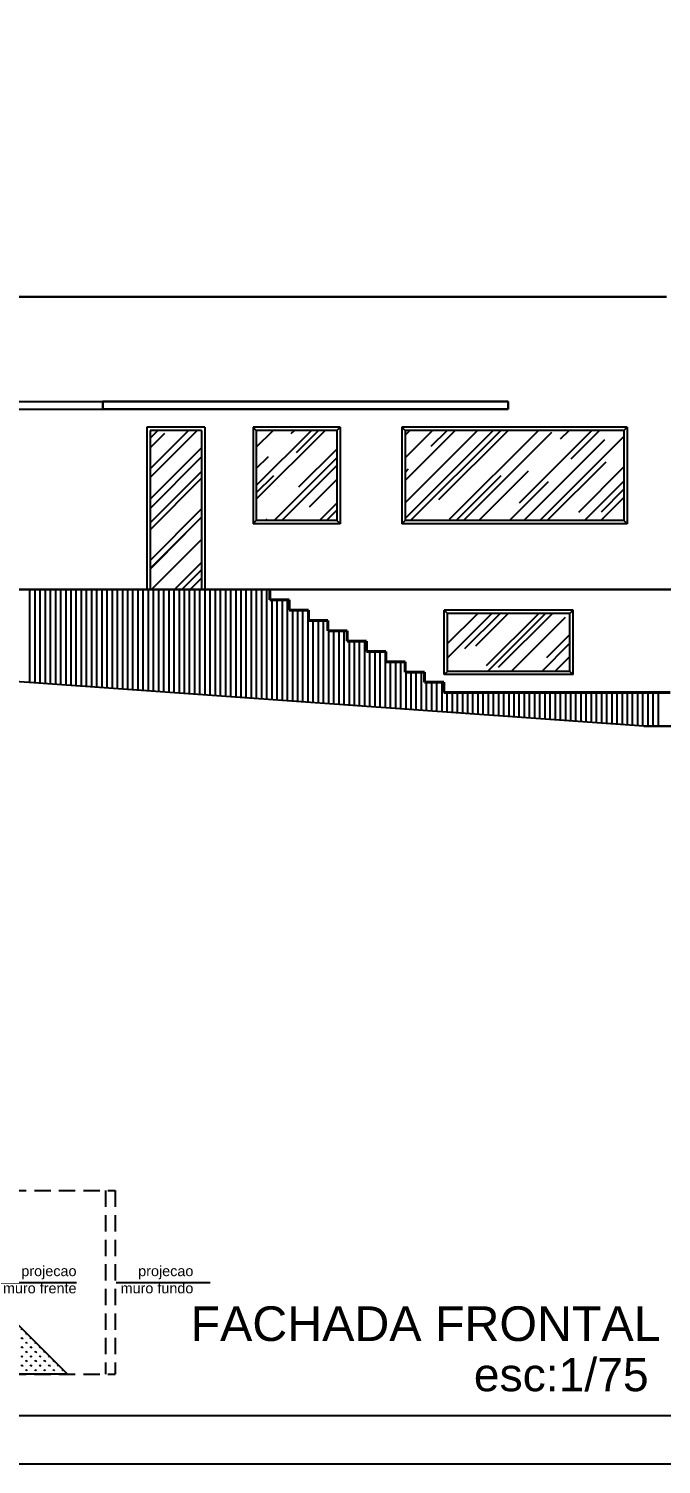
# Model space of a CAD drawing. Extents: x -165 to 197, y 154 to 653.
# Drawn here: x 28.7 to 38.53, y 449.39 to 471.67 of the extents above; entities that cross this region are included whole.
import ezdxf

# ---------------------------------------------------------------- set-up
doc = ezdxf.new("R2010")
doc.units = 0
doc.header["$MEASUREMENT"] = 0
doc.linetypes.add('HIDDEN2', pattern=[4.7625, 3.175, -1.5875])
doc.layers.get('0').update_dxf_attribs({"linetype": 'CONTINUOUS'})
for name, color, linetype, lineweight in [('AIT-PAREDE', 4, 'CONTINUOUS', 30), ('FININHA', 251, 'CONTINUOUS', 25), ('PAREDES', 7, 'CONTINUOUS', 40), ('TERRENO', 252, 'CONTINUOUS', 25), ('vista 3', 7, 'CONTINUOUS', 25)]:
    doc.layers.add(name, color=color, linetype=linetype, lineweight=lineweight)
for name, color, linetype in [('AIT-VEGETAÇÃO 25', 92, 'CONTINUOUS'), ('COTA', 1, 'CONTINUOUS'), ('MARGEM', 4, 'CONTINUOUS'), ('PROJECAO', 5, 'HIDDEN2'), ('TEXTO', 190, 'CONTINUOUS')]:
    doc.layers.add(name, color=color, linetype=linetype)
doc.styles.add('ARIAL', font='ARIAL.TTF', dxfattribs={"height": 0.18})
doc.styles.add('PLANTA', font='stylu.ttf', dxfattribs={"height": 0.22})

msp = doc.modelspace()

# ---------------------------------------------------------------- hatches: boundary and pattern name
at = {"layer": 'AIT-VEGETAÇÃO 25'}
h = msp.add_hatch(dxfattribs=at)
h.set_pattern_fill('GRASS', color=256, scale=0.1, style=0)
h.set_pattern_definition([(90, (98.745036, -3.75195), (-0.070710678, 0.070710678), [0.01875, -0.122671356]), (45, (98.74504, -3.75195), (-0.070710678, 0.070710678), [0.01875, -0.08125]), (135, (98.74504, -3.75195), (-0.070710678, -0.070710678), [0.01875, -0.08125])])
h.paths.add_polyline_path([(25.037, 451.641), (25.037, 450.791), (26.337, 450.791), (26.337, 451.641)])
h.paths.add_polyline_path([(27.537, 451.641), (27.537, 450.791), (29.307, 450.791), (28.457, 451.641), (28.281, 451.641)])
at = {"layer": 'FININHA'}
h = msp.add_hatch(dxfattribs=at)
h.set_pattern_fill('AR-RROOF', color=256, scale=0.5, angle=45, style=0)
h.set_pattern_definition([(45, (-9.1222, -2.8034), (0.42426407, 1.13137085), [7.5, -1, 2.5, -0.5]), (45, (-8.82874, -2.1564), (-0.8237794, 0.1166726), [1.5, -0.165, 3, -0.375]), (45, (-9.24593, -2.3261), (1.60159686, 2.0753584), [4, -0.7, 2, -0.5])])
h.paths.add_polyline_path([(30.588, 462.967), (31.388, 462.967), (31.388, 465.437), (30.588, 465.437)])
h = msp.add_hatch(dxfattribs=at)
h.set_pattern_fill('AR-RROOF', color=256, scale=0.5, angle=45, style=0)
h.set_pattern_definition([(45, (31.58763, 461.6972), (0.424264, 1.13137), [7.5, -1, 2.5, -0.5]), (45, (31.8811, 462.3442), (-0.82378, 0.116673), [1.5, -0.165, 3, -0.375]), (45, (31.4639, 462.1745), (1.601597, 2.0753584), [4, -0.7, 2, -0.5])])
h.paths.add_polyline_path([(45.268, 465.437), (42.948, 465.437), (42.948, 464.037), (45.268, 464.037)])
h.paths.add_polyline_path([(41.578, 465.437), (39.418, 465.437), (39.418, 464.037), (41.578, 464.037)])
h.paths.add_polyline_path([(37.948, 465.437), (34.548, 465.437), (34.548, 464.037), (37.948, 464.037)])
h.paths.add_polyline_path([(33.488, 465.437), (32.238, 465.437), (32.238, 464.037), (33.488, 464.037)])
h.paths.add_polyline_path([(37.108, 462.597), (35.208, 462.597), (35.208, 461.697), (37.108, 461.697)])

# ---------------------------------------------------------------- linework, layer by layer
msp.add_lwpolyline([(10.195, 493.944), (73.195, 493.944), (73.195, 449.394), (10.195, 449.394)], close=True)
at = {"layer": 'AIT-PAREDE'}
for p, q in [((38.608, 467.507), (27.348, 467.507)), ((29.856, 465.887), (29.856, 465.767)), ((29.856, 465.887), (36.148, 465.887)), ((36.148, 465.767), (36.148, 465.887)), ((29.856, 465.767), (36.148, 465.767)), ((20.396, 462.967), (49.008, 462.967)), ((53.004, 460.847), (38.258, 460.847))]:
    msp.add_line(p, q, dxfattribs=at)
at = {"layer": 'AIT-VEGETAÇÃO 25'}
for p, q in [((28.457, 451.641), (29.307, 450.791)), ((29.307, 450.791), (15.359, 450.791))]:
    msp.add_line(p, q, dxfattribs=at)
at = {"layer": 'COTA'}
for p, q in [((28.187, 452.216), (29.446, 452.216)), ((30.062, 452.216), (31.359, 452.216)), ((30.225, 452.216), (31.521, 452.216))]:
    msp.add_line(p, q, dxfattribs=at)
at = {"layer": 'FININHA'}
for p, q in [((30.538, 465.487), (30.538, 462.967)), ((31.438, 465.487), (30.538, 465.487)), ((31.388, 465.487), (30.588, 465.487)), ((30.588, 465.437), (30.588, 462.967)), ((31.388, 465.437), (30.588, 465.437)), ((31.388, 465.437), (31.388, 462.967)), ((31.438, 465.487), (31.438, 462.967)), ((32.188, 465.487), (32.188, 463.987)), ((33.538, 465.487), (32.188, 465.487)), ((32.238, 465.437), (32.188, 465.487)), ((33.488, 465.437), (32.238, 465.437)), ((32.238, 465.437), (32.238, 464.037)), ((33.488, 465.437), (33.538, 465.487)), ((33.488, 465.437), (33.488, 464.037)), ((33.538, 465.487), (33.538, 463.987)), ((34.498, 465.487), (34.498, 463.987)), ((37.998, 465.487), (34.498, 465.487)), ((34.548, 465.437), (34.498, 465.487)), ((37.948, 465.437), (34.548, 465.437)), ((34.548, 465.437), (34.548, 464.037)), ((37.948, 465.437), (37.998, 465.487)), ((37.948, 465.437), (37.948, 464.037)), ((37.998, 465.487), (37.998, 463.987)), ((32.238, 464.037), (32.188, 463.987)), ((33.488, 464.037), (32.238, 464.037)), ((33.488, 464.037), (33.538, 463.987)), ((34.548, 464.037), (34.498, 463.987)), ((37.948, 464.037), (34.548, 464.037)), ((37.948, 464.037), (37.998, 463.987)), ((33.538, 463.987), (32.188, 463.987)), ((37.998, 463.987), (34.498, 463.987)), ((37.158, 462.647), (35.158, 462.647)), ((35.158, 461.647), (35.158, 462.647)), ((35.208, 462.597), (35.158, 462.647)), ((37.108, 462.597), (35.208, 462.597)), ((35.208, 461.697), (35.208, 462.597)), ((37.108, 462.597), (37.158, 462.647)), ((37.108, 461.697), (37.108, 462.597)), ((37.158, 461.647), (37.158, 462.647)), ((35.208, 461.697), (35.158, 461.647)), ((37.158, 461.647), (35.158, 461.647)), ((37.108, 461.697), (35.208, 461.697)), ((37.108, 461.697), (37.158, 461.647))]:
    msp.add_line(p, q, dxfattribs=at)
at = {"layer": 'MARGEM'}
msp.add_lwpolyline([(12.07, 493.194), (72.445, 493.194), (72.445, 450.144), (12.07, 450.144)], close=True, dxfattribs=at)
at = {"layer": 'PAREDES'}
for p, q in [((32.448, 462.967), (32.448, 462.807)), ((32.448, 462.807), (32.448, 462.847)), ((32.448, 462.807), (32.448, 462.847)), ((32.448, 462.807), (32.748, 462.807)), ((32.448, 462.807), (32.748, 462.807)), ((32.748, 462.647), (32.748, 462.807)), ((32.748, 462.647), (33.048, 462.647)), ((33.048, 462.487), (33.048, 462.647)), ((33.348, 462.487), (33.048, 462.487)), ((33.348, 462.327), (33.348, 462.487)), ((33.648, 462.327), (33.348, 462.327)), ((33.648, 462.167), (33.648, 462.327)), ((33.948, 462.167), (33.648, 462.167)), ((33.948, 462.007), (33.948, 462.167)), ((34.248, 462.007), (33.948, 462.007)), ((34.248, 461.847), (34.248, 462.007)), ((34.548, 461.847), (34.248, 461.847)), ((34.548, 461.687), (34.548, 461.847)), ((34.848, 461.687), (34.548, 461.687)), ((34.848, 461.527), (34.848, 461.687)), ((35.148, 461.527), (34.848, 461.527)), ((35.148, 461.367), (35.148, 461.527)), ((38.668, 461.367), (35.148, 461.367))]:
    msp.add_line(p, q, dxfattribs=at)
at = {"layer": 'PROJECAO', "ltscale": 0.08}
for p, q in [((28.03, 453.641), (30.046, 453.641)), ((29.896, 453.641), (29.896, 450.791)), ((30.046, 453.641), (30.046, 450.791)), ((28.03, 450.791), (30.046, 450.791))]:
    msp.add_line(p, q, dxfattribs=at)
at = {"layer": 'TERRENO', "linetype": 'Continuous'}
for p, q in [((28.723, 461.525), (28.723, 462.967)), ((28.803, 461.519), (28.803, 462.967)), ((28.883, 461.514), (28.883, 462.967)), ((28.963, 461.508), (28.963, 462.967)), ((29.043, 461.502), (29.043, 462.967)), ((29.123, 461.497), (29.123, 462.967)), ((29.203, 461.491), (29.203, 462.967)), ((29.283, 461.485), (29.283, 462.967)), ((29.363, 461.48), (29.363, 462.967)), ((29.443, 461.474), (29.443, 462.967)), ((29.523, 461.468), (29.523, 462.967)), ((29.603, 461.463), (29.603, 462.967)), ((29.683, 461.457), (29.683, 462.967)), ((29.763, 461.451), (29.763, 462.967)), ((29.843, 461.445), (29.843, 462.967)), ((29.923, 461.44), (29.923, 462.967)), ((30.003, 461.434), (30.003, 462.967)), ((30.083, 461.428), (30.083, 462.967)), ((30.163, 461.423), (30.163, 462.967)), ((30.243, 461.417), (30.243, 462.967)), ((30.323, 461.411), (30.323, 462.967)), ((30.403, 461.406), (30.403, 462.967)), ((30.483, 461.4), (30.483, 462.967)), ((30.563, 461.394), (30.563, 462.967)), ((30.643, 461.389), (30.643, 462.967)), ((30.723, 461.383), (30.723, 462.967)), ((30.803, 461.377), (30.803, 462.967)), ((30.883, 461.372), (30.883, 462.967)), ((30.963, 461.366), (30.963, 462.967)), ((31.043, 461.36), (31.043, 462.967)), ((31.123, 461.354), (31.123, 462.967)), ((31.203, 461.349), (31.203, 462.967)), ((31.283, 461.343), (31.283, 462.967)), ((31.363, 461.337), (31.363, 462.967)), ((31.443, 462.967), (31.443, 462.967)), ((31.443, 461.332), (31.443, 462.966)), ((31.523, 462.965), (31.523, 462.967)), ((31.523, 461.326), (31.523, 462.964)), ((31.523, 462.964), (31.523, 462.964)), ((31.603, 461.32), (31.603, 462.967)), ((31.683, 461.315), (31.683, 462.967)), ((31.763, 461.309), (31.763, 462.967)), ((31.843, 461.303), (31.843, 462.967)), ((31.923, 461.298), (31.923, 462.967)), ((32.003, 461.292), (32.003, 462.967)), ((32.083, 462.287), (32.083, 462.967)), ((32.163, 462.287), (32.163, 462.967)), ((32.243, 462.287), (32.243, 462.967)), ((32.323, 462.287), (32.323, 462.967)), ((32.403, 461.263), (32.403, 462.967)), ((32.483, 461.258), (32.483, 462.807)), ((32.563, 461.252), (32.563, 462.807)), ((32.643, 461.246), (32.643, 462.807)), ((32.723, 461.241), (32.723, 462.807)), ((31.763, 462.475), (31.763, 462.554)), ((31.843, 462.47), (31.843, 462.572)), ((31.923, 462.466), (31.923, 462.589)), ((32.003, 462.461), (32.003, 462.606)), ((32.803, 461.235), (32.803, 462.647)), ((32.883, 461.229), (32.883, 462.647)), ((32.963, 461.224), (32.963, 462.647)), ((33.043, 461.218), (33.043, 462.647)), ((33.123, 461.212), (33.123, 462.487)), ((33.203, 461.207), (33.203, 462.487)), ((33.283, 461.201), (33.283, 462.487)), ((32.083, 461.286), (32.083, 462.287)), ((32.163, 461.281), (32.163, 462.287)), ((32.243, 461.275), (32.243, 462.287)), ((32.323, 461.269), (32.323, 462.287)), ((33.363, 461.195), (33.363, 462.327)), ((33.443, 461.19), (33.443, 462.327)), ((33.523, 461.184), (33.523, 462.327)), ((33.603, 461.178), (33.603, 462.327)), ((38.258, 460.847), (20.396, 462.117)), ((33.683, 461.172), (33.683, 462.167)), ((33.763, 461.167), (33.763, 462.167)), ((33.843, 461.161), (33.843, 462.167)), ((33.923, 461.155), (33.923, 462.167)), ((34.003, 461.15), (34.003, 462.007)), ((34.083, 461.144), (34.083, 462.007)), ((34.163, 461.138), (34.163, 462.007)), ((34.243, 461.133), (34.243, 462.007)), ((34.323, 461.127), (34.323, 461.847)), ((34.403, 461.121), (34.403, 461.847)), ((34.483, 461.116), (34.483, 461.847)), ((34.563, 461.11), (34.563, 461.687)), ((34.643, 461.104), (34.643, 461.687)), ((34.723, 461.098), (34.723, 461.687)), ((34.803, 461.093), (34.803, 461.687)), ((34.883, 461.087), (34.883, 461.527)), ((34.963, 461.081), (34.963, 461.527)), ((35.043, 461.076), (35.043, 461.527)), ((35.123, 461.07), (35.123, 461.527)), ((35.203, 461.064), (35.203, 461.367)), ((35.283, 461.059), (35.283, 461.367)), ((35.363, 461.053), (35.363, 461.367)), ((35.443, 461.047), (35.443, 461.367)), ((35.523, 461.042), (35.523, 461.367)), ((35.603, 461.036), (35.603, 461.367)), ((35.683, 461.03), (35.683, 461.367)), ((35.763, 461.025), (35.763, 461.367)), ((35.843, 461.019), (35.843, 461.367)), ((35.923, 461.013), (35.923, 461.367)), ((36.003, 461.007), (36.003, 461.367)), ((36.083, 461.002), (36.083, 461.367)), ((36.163, 460.996), (36.163, 461.367)), ((36.243, 460.99), (36.243, 461.367)), ((36.323, 460.985), (36.323, 461.367)), ((36.403, 460.979), (36.403, 461.367)), ((36.483, 460.973), (36.483, 461.367)), ((36.563, 460.968), (36.563, 461.367)), ((36.643, 460.962), (36.643, 461.367)), ((36.723, 460.956), (36.723, 461.367)), ((36.803, 460.951), (36.803, 461.367)), ((36.883, 460.945), (36.883, 461.367)), ((36.963, 460.939), (36.963, 461.367)), ((37.043, 460.934), (37.043, 461.367)), ((37.123, 460.928), (37.123, 461.367)), ((37.203, 460.922), (37.203, 461.367)), ((37.283, 460.916), (37.283, 461.367)), ((37.363, 460.911), (37.363, 461.367)), ((37.443, 460.905), (37.443, 461.367)), ((37.523, 460.899), (37.523, 461.367)), ((37.603, 460.894), (37.603, 461.367)), ((37.683, 460.888), (37.683, 461.367)), ((37.763, 460.882), (37.763, 461.367)), ((37.843, 460.877), (37.843, 461.367)), ((37.923, 460.871), (37.923, 461.367)), ((38.003, 460.865), (38.003, 461.367)), ((38.083, 460.86), (38.083, 461.367)), ((38.163, 460.854), (38.163, 461.367)), ((38.243, 460.848), (38.243, 461.367)), ((38.323, 460.847), (38.323, 461.367)), ((38.403, 460.847), (38.403, 461.367)), ((38.483, 460.847), (38.483, 461.367))]:
    msp.add_line(p, q, dxfattribs=at)
at = {"layer": 'vista 3'}
for p, q in [((22.542, 465.887), (29.856, 465.887)), ((22.542, 465.767), (29.856, 465.767))]:
    msp.add_line(p, q, dxfattribs=at)

# ---------------------------------------------------------------- texts
at = {"layer": 'TEXTO'}
for s, insert, char_height, width, attachment_point, style in [('{\\fArial|b0|i0|c238|p34;\\H0.8x;projecao \\Pmuro\\fArial|b0|i0|c0|p34; frente}', (29.446, 452.473), 0.2, 4.41231, 3, 'ARIAL'), ('{\\fArial|b0|i0|c238|p34;\\H0.8x;projecao \\Pmuro\\fArial|b0|i0|c0|p34; fundo}', (31.261, 452.473), 0.2, 4.41231, 3, 'ARIAL'), ('{\\fSwis721 Ex BT|b0|i0|c0|p34;FACHADA FRONTAL}', (31.217, 451.572), 0.5375, 20.81284, 4, 'PLANTA')]:
    msp.add_mtext(s, dxfattribs=dict(at, insert=insert, char_height=char_height, width=width, attachment_point=attachment_point, style=style))
at = {"layer": 'TEXTO', "insert": (33.022, 450.781), "char_height": 0.51421, "attachment_point": 4, "style": 'PLANTA'}
msp.add_mtext('{\\fSwis721 Ex BT|b0|i0|c0|p34;             esc:1/75                                  }', dxfattribs=at)

doc.saveas('drawing.dxf')
